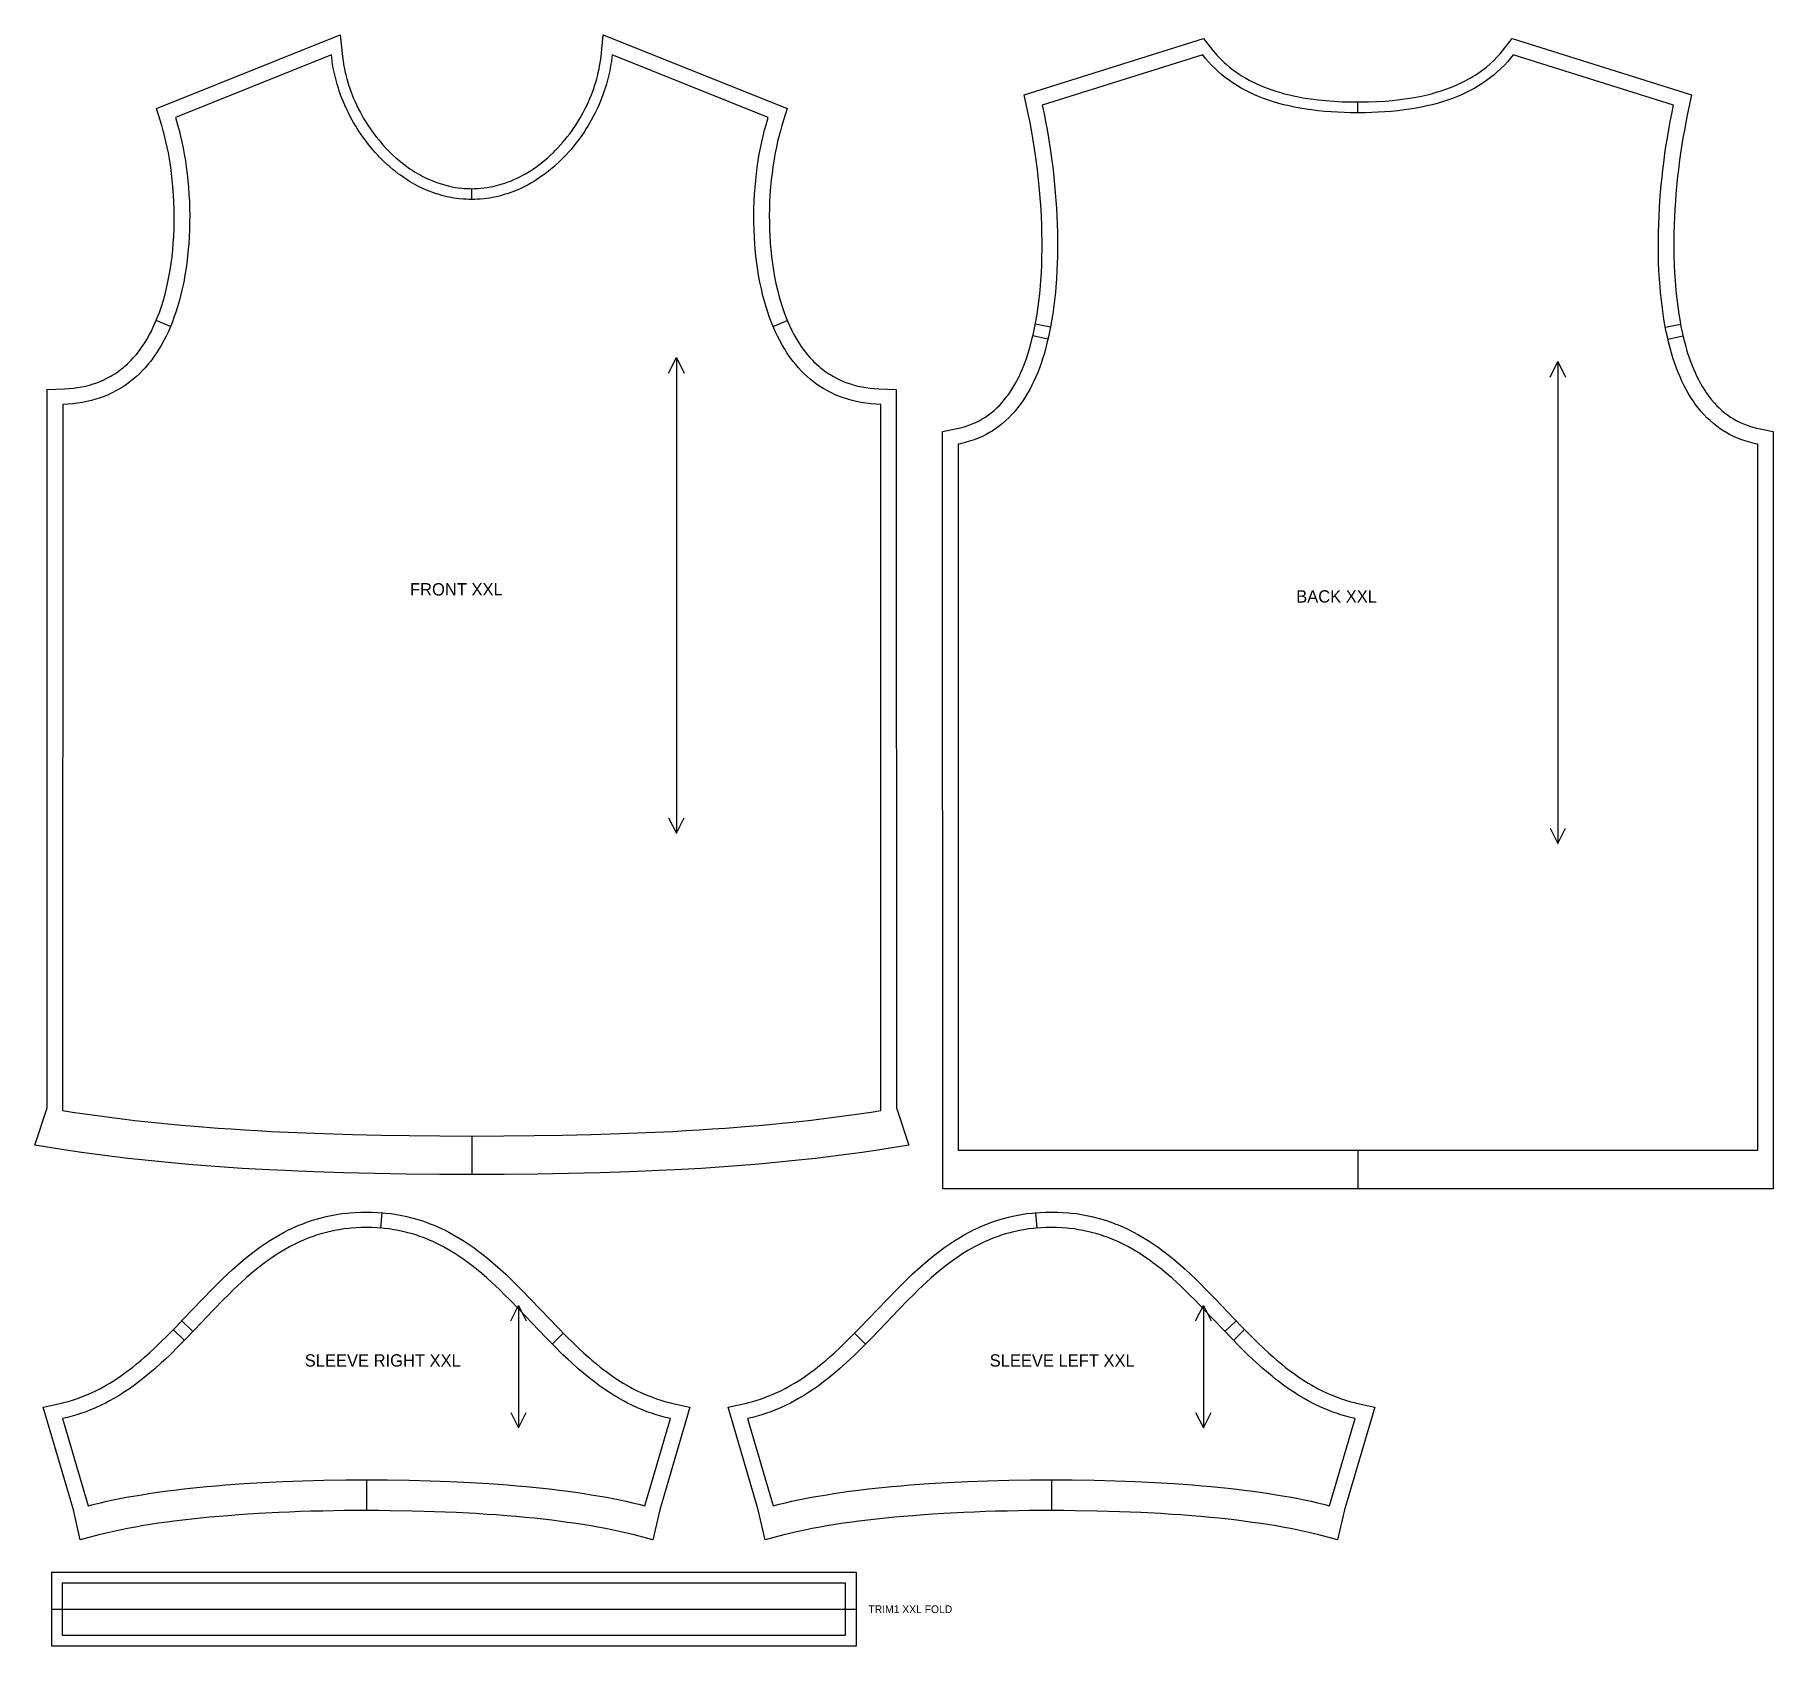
# Model space of a CAD drawing. Extents: x 17 to 1143, y 28 to 1072.
import ezdxf

# ---------------------------------------------------------------- set-up
doc = ezdxf.new("R2010")
doc.units = 0
for name, color, linetype in [('CUT', 7, 'CONTINUOUS'), ('FOLD', 6, 'CONTINUOUS'), ('GRAIN', 3, 'CONTINUOUS'), ('NOTCH', 1, 'CONTINUOUS'), ('SEW', 5, 'CONTINUOUS'), ('TEXT', 2, 'CONTINUOUS')]:
    doc.layers.add(name, color=color, linetype=linetype)

msp = doc.modelspace()

# ---------------------------------------------------------------- linework, layer by layer
at = {"layer": 'CUT'}
for points in [[(300.033, 972.496), (301.664, 972.516), (304.097, 972.624), (305.709, 972.746), (308.113, 973.004), (309.704, 973.224), (312.075, 973.625), (313.645, 973.939), (315.982, 974.479), (317.528, 974.885), (319.829, 975.559), (321.35, 976.053), (323.612, 976.857), (325.107, 977.436), (327.329, 978.365), (329.524, 979.368), (331.693, 980.443), (333.124, 981.199), (335.246, 982.389), (336.645, 983.221), (338.718, 984.523), (340.083, 985.427), (342.103, 986.837), (344.09, 988.308), (346.044, 989.84), (347.327, 990.894), (349.221, 992.522), (351.079, 994.206), (352.898, 995.944), (354.089, 997.132), (355.843, 998.955), (357.555, 1000.828), (359.224, 1002.747), (360.314, 1004.051), (361.91, 1006.044), (363.462, 1008.079), (364.966, 1010.153), (365.943, 1011.557), (367.368, 1013.692), (368.743, 1015.861), (370.068, 1018.062), (372.16, 1021.796), (373.344, 1024.071), (374.474, 1026.371), (375.548, 1028.691), (376.565, 1031.032), (377.524, 1033.39), (378.132, 1034.97), (378.993, 1037.351), (379.793, 1039.744), (380.533, 1042.145), (380.991, 1043.75), (381.626, 1046.162), (382.014, 1047.771), (382.543, 1050.186), (382.859, 1051.796), (383.404, 1055.012), (383.83, 1058.219), (385.244, 1072.228), (504.329, 1024.342), (500.897, 1013.357), (499.942, 1010.05), (499.329, 1007.774), (498.166, 1003.059), (497.353, 999.389), (496.595, 995.612), (495.897, 991.735), (495.064, 986.423), (494.516, 982.341), (494.038, 978.185), (493.632, 973.962), (493.208, 968.24), (492.981, 963.892), (492.834, 959.505), (492.77, 955.086), (492.79, 950.646), (492.897, 946.191), (493.092, 941.732), (493.377, 937.276), (493.754, 932.834), (494.223, 928.413), (494.787, 924.023), (495.447, 919.673), (496.205, 915.372), (497.061, 911.128), (498.016, 906.95), (498.709, 904.206), (499.833, 900.158), (501.059, 896.2), (502.388, 892.338), (503.331, 889.821), (504.833, 886.138), (505.893, 883.748), (507.57, 880.264), (508.746, 878.013), (510.599, 874.746), (511.893, 872.645), (513.924, 869.61), (515.337, 867.666), (517.549, 864.874), (519.084, 863.096), (520.67, 861.386), (521.482, 860.556), (523.144, 858.947), (524.859, 857.407), (525.736, 856.663), (527.532, 855.228), (529.384, 853.862), (531.295, 852.567), (533.265, 851.344), (534.273, 850.759), (536.337, 849.645), (538.467, 848.605), (540.663, 847.641), (542.929, 846.754), (545.267, 845.947), (547.678, 845.221), (550.164, 844.581), (552.727, 844.028), (555.368, 843.565), (558.087, 843.197), (560.887, 842.927), (563.766, 842.758), (575.024, 842.418), (575.065, 376.813), (583.125, 352.798), (564.266, 349.727), (552.819, 347.993), (546.21, 347.058), (537.888, 345.947), (531.185, 345.102), (522.758, 344.099), (515.98, 343.338), (507.468, 342.438), (498.919, 341.592), (490.337, 340.799), (483.452, 340.202), (474.825, 339.5), (466.18, 338.847), (457.521, 338.241), (448.854, 337.68), (440.182, 337.163), (431.51, 336.689), (421.111, 336.173), (412.455, 335.786), (402.088, 335.371), (383.163, 334.742), (372.9, 334.465), (362.692, 334.233), (342.48, 333.89), (320.982, 333.682), (300.038, 333.618), (279.084, 333.682), (257.586, 333.89), (237.374, 334.233), (227.166, 334.465), (216.903, 334.742), (197.978, 335.371), (187.611, 335.786), (178.955, 336.173), (168.555, 336.689), (159.884, 337.163), (151.212, 337.68), (142.544, 338.241), (133.886, 338.847), (125.241, 339.5), (116.614, 340.202), (109.728, 340.799), (101.147, 341.592), (92.597, 342.438), (84.086, 343.338), (77.308, 344.099), (68.88, 345.102), (62.178, 345.947), (53.856, 347.058), (47.247, 347.993), (35.799, 349.727), (16.94, 352.798), (25, 376.813), (25.042, 842.418), (36.299, 842.758), (39.179, 842.927), (41.978, 843.197), (44.698, 843.565), (47.339, 844.028), (49.902, 844.581), (52.388, 845.221), (54.799, 845.947), (57.136, 846.754), (59.402, 847.641), (61.599, 848.605), (63.728, 849.645), (65.792, 850.759), (66.8, 851.344), (68.771, 852.567), (70.681, 853.862), (72.533, 855.228), (74.329, 856.663), (75.207, 857.407), (76.922, 858.947), (78.584, 860.556), (79.396, 861.386), (80.981, 863.096), (82.517, 864.874), (84.728, 867.666), (86.142, 869.61), (88.173, 872.645), (89.467, 874.746), (91.32, 878.013), (92.496, 880.264), (94.173, 883.748), (95.232, 886.138), (96.734, 889.821), (97.678, 892.338), (99.007, 896.2), (100.233, 900.158), (101.357, 904.206), (102.05, 906.95), (103.005, 911.128), (103.861, 915.372), (104.618, 919.673), (105.278, 924.023), (105.842, 928.413), (106.312, 932.834), (106.688, 937.276), (106.973, 941.732), (107.168, 946.191), (107.275, 950.646), (107.296, 955.086), (107.231, 959.505), (107.085, 963.892), (106.858, 968.24), (106.434, 973.962), (106.028, 978.185), (105.55, 982.341), (105.002, 986.423), (104.169, 991.735), (103.47, 995.612), (102.713, 999.389), (101.9, 1003.059), (100.736, 1007.774), (100.123, 1010.05), (99.168, 1013.357), (95.736, 1024.342), (214.821, 1072.228), (216.235, 1058.219), (216.662, 1055.012), (217.206, 1051.796), (217.523, 1050.186), (218.051, 1047.771), (218.439, 1046.162), (219.074, 1043.75), (219.533, 1042.145), (220.272, 1039.744), (221.073, 1037.351), (221.934, 1034.97), (222.541, 1033.39), (223.501, 1031.032), (224.518, 1028.691), (225.592, 1026.371), (226.721, 1024.071), (227.906, 1021.796), (229.998, 1018.062), (231.322, 1015.861), (232.698, 1013.692), (234.122, 1011.557), (235.099, 1010.153), (236.604, 1008.079), (238.155, 1006.044), (239.752, 1004.051), (240.841, 1002.747), (242.511, 1000.828), (244.223, 998.955), (245.976, 997.132), (247.167, 995.944), (248.987, 994.206), (250.844, 992.522), (252.739, 990.894), (254.022, 989.84), (255.975, 988.308), (257.963, 986.837), (259.983, 985.427), (261.348, 984.523), (263.421, 983.221), (264.819, 982.389), (266.941, 981.199), (268.372, 980.443), (270.541, 979.368), (272.002, 978.692), (274.215, 977.737), (275.704, 977.142), (277.959, 976.312), (279.475, 975.802), (281.768, 975.101), (283.309, 974.678), (285.639, 974.11), (287.204, 973.777), (289.569, 973.348), (291.156, 973.109), (293.553, 972.822), (295.161, 972.68), (297.588, 972.542), (299.216, 972.501)], [(874.087, 324.383), (605.131, 324.383), (605.064, 815.099), (614.512, 817.01), (615.812, 817.304), (618.342, 817.967), (619.574, 818.335), (621.972, 819.143), (624.284, 820.043), (626.514, 821.034), (628.666, 822.112), (630.742, 823.277), (632.747, 824.527), (634.682, 825.862), (636.553, 827.281), (638.36, 828.784), (640.106, 830.371), (641.794, 832.041), (643.425, 833.796), (645.001, 835.634), (646.522, 837.556), (647.263, 838.548), (648.704, 840.594), (650.092, 842.722), (651.429, 844.93), (652.713, 847.218), (653.336, 848.391), (654.544, 850.795), (655.7, 853.274), (656.806, 855.827), (657.861, 858.45), (659.35, 862.512), (660.28, 865.301), (661.161, 868.152), (661.994, 871.063), (663.153, 875.533), (663.866, 878.578), (664.849, 883.238), (665.447, 886.4), (666.26, 891.22), (666.747, 894.48), (667.397, 899.431), (667.953, 904.448), (668.418, 909.518), (668.678, 912.923), (668.997, 918.061), (669.231, 923.224), (669.384, 928.402), (669.46, 933.585), (669.46, 938.763), (669.389, 943.924), (669.249, 949.059), (669.043, 954.157), (668.776, 959.209), (668.45, 964.205), (668.069, 969.136), (667.637, 973.992), (666.989, 980.334), (666.454, 984.98), (665.683, 991.012), (665.067, 995.403), (664.206, 1001.066), (663.537, 1005.159), (662.621, 1010.4), (661.692, 1015.377), (660.763, 1020.077), (657.962, 1033.39), (774.132, 1069.807), (779.514, 1062.899), (781.623, 1060.34), (782.93, 1058.865), (784.269, 1057.434), (785.637, 1056.047), (787.507, 1054.265), (788.943, 1052.978), (790.9, 1051.326), (792.905, 1049.747), (794.956, 1048.238), (797.052, 1046.797), (799.192, 1045.424), (801.375, 1044.117), (803.599, 1042.875), (805.864, 1041.695), (808.168, 1040.576), (810.509, 1039.518), (813.486, 1038.278), (815.907, 1037.35), (818.36, 1036.477), (820.845, 1035.659), (823.992, 1034.711), (826.541, 1034.011), (829.762, 1033.206), (832.365, 1032.617), (835.648, 1031.947), (838.295, 1031.462), (841.627, 1030.918), (844.981, 1030.44), (848.352, 1030.026), (853.092, 1029.549), (858.525, 1029.14), (863.959, 1028.866), (869.375, 1028.715), (875.43, 1028.678), (880.827, 1028.758), (886.252, 1028.954), (891.687, 1029.277), (896.438, 1029.674), (901.172, 1030.185), (905.877, 1030.817), (910.542, 1031.579), (915.155, 1032.477), (919.059, 1033.361), (921.633, 1034.011), (923.547, 1034.532), (927.329, 1035.659), (931.044, 1036.907), (934.688, 1038.278), (938.254, 1039.777), (941.737, 1041.409), (943.447, 1042.277), (945.134, 1043.179), (946.799, 1044.117), (948.44, 1045.092), (950.057, 1046.103), (951.65, 1047.151), (954.25, 1048.983), (955.775, 1050.135), (957.274, 1051.326), (959.713, 1053.403), (962.074, 1055.595), (964.355, 1057.906), (966.119, 1059.843), (967.827, 1061.86), (974.042, 1069.807), (1090.211, 1033.39), (1087.411, 1020.077), (1086.481, 1015.377), (1085.552, 1010.4), (1084.637, 1005.159), (1083.967, 1001.066), (1083.107, 995.403), (1082.491, 991.012), (1081.72, 984.98), (1081.185, 980.334), (1080.537, 973.992), (1080.105, 969.136), (1079.724, 964.205), (1079.398, 959.209), (1079.131, 954.157), (1078.925, 949.059), (1078.785, 943.924), (1078.714, 938.763), (1078.714, 933.585), (1078.789, 928.402), (1078.943, 923.224), (1079.177, 918.061), (1079.496, 912.923), (1079.756, 909.518), (1080.22, 904.448), (1080.777, 899.431), (1081.427, 894.48), (1081.914, 891.22), (1082.727, 886.4), (1083.325, 883.238), (1084.308, 878.578), (1085.021, 875.533), (1086.18, 871.063), (1087.013, 868.152), (1087.894, 865.301), (1088.824, 862.512), (1090.313, 858.45), (1091.368, 855.827), (1092.474, 853.274), (1093.63, 850.795), (1094.838, 848.391), (1095.461, 847.218), (1096.745, 844.93), (1098.082, 842.722), (1099.47, 840.594), (1100.911, 838.548), (1101.652, 837.556), (1103.173, 835.634), (1104.748, 833.796), (1106.379, 832.041), (1108.067, 830.371), (1109.814, 828.784), (1111.621, 827.281), (1113.491, 825.862), (1115.427, 824.527), (1117.432, 823.277), (1119.508, 822.112), (1121.66, 821.034), (1123.89, 820.043), (1126.202, 819.143), (1128.6, 818.335), (1129.831, 817.967), (1132.362, 817.304), (1133.662, 817.01), (1143.11, 815.099), (1143.043, 324.383), (878.476, 324.383)], [(231.842, 115.935), (224.789, 115.915), (217.514, 115.854), (203.479, 115.62), (195.678, 115.421), (188.877, 115.208), (181.988, 114.952), (175.024, 114.651), (162.118, 113.977), (155.032, 113.538), (149.118, 113.133), (142.023, 112.596), (136.125, 112.106), (130.249, 111.575), (124.407, 111.003), (118.608, 110.389), (112.861, 109.732), (107.176, 109.03), (102.68, 108.436), (97.131, 107.652), (91.672, 106.822), (86.311, 105.944), (82.099, 105.207), (76.937, 104.243), (72.897, 103.437), (68.941, 102.6), (65.072, 101.732), (58.528, 100.137), (46.438, 96.968), (41.924, 116.46), (22.409, 182.876), (34.277, 185.588), (35.702, 185.935), (38.515, 186.685), (41.281, 187.506), (44, 188.396), (46.676, 189.353), (50.609, 190.913), (53.181, 192.032), (56.967, 193.825), (59.446, 195.095), (63.102, 197.108), (65.498, 198.519), (69.038, 200.735), (72.515, 203.067), (75.935, 205.508), (78.185, 207.193), (80.414, 208.923), (82.622, 210.695), (85.899, 213.428), (88.062, 215.298), (91.277, 218.168), (94.461, 221.112), (97.619, 224.122), (102.835, 229.265), (108.01, 234.538), (113.167, 239.906), (125.601, 252.964), (131.93, 259.468), (135.141, 262.686), (138.391, 265.871), (141.687, 269.016), (145.035, 272.111), (148.441, 275.149), (151.912, 278.122), (155.454, 281.02), (159.075, 283.835), (162.781, 286.557), (165.301, 288.315), (169.163, 290.861), (171.793, 292.493), (175.827, 294.836), (178.577, 296.322), (181.378, 297.745), (182.798, 298.432), (185.678, 299.754), (188.611, 301.004), (190.098, 301.601), (193.112, 302.738), (196.183, 303.795), (197.739, 304.293), (200.894, 305.225), (204.106, 306.071), (205.733, 306.46), (209.03, 307.17), (212.384, 307.786), (215.795, 308.306), (219.262, 308.726), (221.017, 308.899), (224.57, 309.166), (228.178, 309.328), (231.768, 309.383), (235.506, 309.328), (239.114, 309.166), (242.666, 308.899), (244.422, 308.726), (247.889, 308.306), (251.3, 307.786), (254.654, 307.17), (257.951, 306.46), (259.578, 306.071), (262.79, 305.225), (265.945, 304.293), (267.501, 303.795), (270.571, 302.738), (273.586, 301.601), (275.073, 301.004), (278.006, 299.754), (280.886, 298.432), (282.305, 297.745), (285.107, 296.322), (287.857, 294.836), (291.891, 292.493), (294.521, 290.861), (298.383, 288.315), (300.903, 286.557), (304.609, 283.835), (308.23, 281.02), (311.772, 278.122), (315.243, 275.149), (318.649, 272.111), (321.997, 269.016), (325.293, 265.871), (328.543, 262.686), (331.754, 259.468), (338.082, 252.964), (350.517, 239.906), (355.674, 234.538), (360.849, 229.265), (366.065, 224.122), (369.223, 221.112), (372.407, 218.168), (375.622, 215.298), (377.785, 213.428), (381.062, 210.695), (383.27, 208.923), (385.499, 207.193), (387.749, 205.508), (391.169, 203.067), (394.646, 200.735), (398.186, 198.519), (400.582, 197.108), (404.237, 195.095), (406.717, 193.825), (410.503, 192.032), (413.075, 190.913), (417.008, 189.353), (419.684, 188.396), (422.403, 187.506), (425.169, 186.685), (427.982, 185.935), (429.407, 185.588), (441.275, 182.876), (421.76, 116.46), (417.246, 96.968), (405.156, 100.137), (398.612, 101.732), (394.743, 102.6), (390.787, 103.437), (386.747, 104.243), (381.585, 105.207), (377.373, 105.944), (372.012, 106.822), (367.652, 107.49), (362.12, 108.283), (357.636, 108.884), (351.965, 109.595), (346.23, 110.261), (340.44, 110.884), (334.606, 111.464), (328.737, 112.003), (322.842, 112.501), (315.749, 113.047), (309.834, 113.46), (302.745, 113.908), (289.826, 114.597), (282.852, 114.905), (275.949, 115.168), (269.133, 115.389), (261.31, 115.595), (247.227, 115.842), (239.921, 115.909), (232.835, 115.934)], [(675.526, 115.935), (668.473, 115.915), (661.198, 115.854), (647.163, 115.62), (639.362, 115.421), (632.561, 115.208), (625.672, 114.952), (618.708, 114.651), (605.802, 113.977), (598.716, 113.538), (592.802, 113.133), (585.707, 112.596), (579.809, 112.106), (573.933, 111.575), (568.091, 111.003), (562.292, 110.389), (556.545, 109.732), (550.86, 109.03), (546.364, 108.436), (540.815, 107.652), (535.356, 106.822), (529.995, 105.944), (525.783, 105.207), (520.621, 104.243), (516.581, 103.437), (512.625, 102.6), (508.756, 101.732), (502.212, 100.137), (490.122, 96.968), (485.608, 116.46), (466.093, 182.876), (477.961, 185.588), (479.386, 185.935), (482.199, 186.685), (484.964, 187.506), (487.684, 188.396), (490.359, 189.353), (494.293, 190.913), (496.865, 192.032), (500.651, 193.825), (503.13, 195.095), (506.786, 197.108), (509.182, 198.519), (512.722, 200.735), (516.199, 203.067), (519.619, 205.508), (521.869, 207.193), (524.098, 208.923), (526.306, 210.695), (529.583, 213.428), (531.746, 215.298), (534.961, 218.168), (538.145, 221.112), (541.303, 224.122), (546.519, 229.265), (551.694, 234.538), (556.851, 239.906), (569.285, 252.964), (575.613, 259.468), (578.825, 262.686), (582.075, 265.871), (585.371, 269.016), (588.719, 272.111), (592.125, 275.149), (595.596, 278.122), (599.138, 281.02), (602.759, 283.835), (606.464, 286.557), (608.985, 288.315), (612.847, 290.861), (615.477, 292.493), (619.511, 294.836), (622.261, 296.322), (625.062, 297.745), (626.482, 298.432), (629.362, 299.754), (632.295, 301.004), (633.781, 301.601), (636.796, 302.738), (639.867, 303.795), (641.423, 304.293), (644.578, 305.225), (647.79, 306.071), (649.417, 306.46), (652.714, 307.17), (656.068, 307.786), (659.479, 308.306), (662.946, 308.726), (664.701, 308.899), (668.254, 309.166), (671.862, 309.328), (675.451, 309.383), (679.19, 309.328), (682.798, 309.166), (686.35, 308.899), (688.105, 308.726), (691.573, 308.306), (694.984, 307.786), (698.338, 307.17), (701.635, 306.46), (703.262, 306.071), (706.474, 305.225), (709.629, 304.293), (711.185, 303.795), (714.255, 302.738), (717.27, 301.601), (718.757, 301.004), (721.69, 299.754), (724.569, 298.432), (725.989, 297.745), (728.79, 296.322), (731.541, 294.836), (735.575, 292.493), (738.205, 290.861), (742.067, 288.315), (744.587, 286.557), (748.293, 283.835), (751.914, 281.02), (755.456, 278.122), (758.927, 275.149), (762.333, 272.111), (765.681, 269.016), (768.977, 265.871), (772.227, 262.686), (775.438, 259.468), (781.766, 252.964), (794.201, 239.906), (799.358, 234.538), (804.533, 229.265), (809.749, 224.122), (812.907, 221.112), (816.091, 218.168), (819.306, 215.298), (821.469, 213.428), (824.746, 210.695), (826.954, 208.923), (829.183, 207.193), (831.433, 205.508), (834.853, 203.067), (838.33, 200.735), (841.869, 198.519), (844.266, 197.108), (847.921, 195.095), (850.401, 193.825), (854.187, 192.032), (856.759, 190.913), (860.692, 189.353), (863.368, 188.396), (866.087, 187.506), (868.853, 186.685), (871.666, 185.935), (873.09, 185.588), (884.959, 182.876), (865.444, 116.46), (860.93, 96.968), (848.84, 100.137), (842.296, 101.732), (838.427, 102.6), (834.471, 103.437), (830.43, 104.243), (825.269, 105.207), (821.057, 105.944), (815.696, 106.822), (811.336, 107.49), (805.804, 108.283), (801.32, 108.884), (795.649, 109.595), (789.914, 110.261), (784.124, 110.884), (778.29, 111.464), (772.42, 112.003), (766.526, 112.501), (759.433, 113.047), (753.518, 113.46), (746.429, 113.908), (733.51, 114.597), (726.536, 114.905), (719.633, 115.168), (712.817, 115.389), (704.994, 115.595), (690.911, 115.842), (683.605, 115.909), (676.519, 115.934)], [(28, 76), (549, 76), (549, 28), (28, 28)]]:
    msp.add_lwpolyline(points, close=True, dxfattribs=at)
at = {"layer": 'FOLD'}
msp.add_lwpolyline([(28, 52), (549, 52)], dxfattribs=at)
at = {"layer": 'GRAIN'}
for points in [[(427.549, 853), (432.549, 863), (437.549, 853)], [(432.549, 863), (432.549, 554.767)], [(998.598, 850.414), (1003.598, 860.414), (1008.598, 850.414)], [(1003.598, 860.414), (1003.598, 548.117)], [(427.549, 564.767), (432.549, 554.767), (437.549, 564.767)], [(998.598, 558.117), (1003.598, 548.117), (1008.598, 558.117)], [(325.263, 238.876), (330.263, 248.876), (335.263, 238.876)], [(330.263, 248.876), (330.263, 169.507)], [(768.947, 238.876), (773.947, 248.876), (778.947, 238.876)], [(773.947, 248.876), (773.947, 169.507)], [(325.263, 179.507), (330.263, 169.507), (335.263, 179.507)], [(768.947, 179.507), (773.947, 169.507), (778.947, 179.507)]]:
    msp.add_lwpolyline(points, dxfattribs=at)
at = {"layer": 'NOTCH'}
for points in [[(874.087, 1021.675), (874.079, 1028.675)], [(300.033, 965.495), (299.988, 972.495)], [(104.873, 883.264), (95.658, 887.149)], [(495.193, 883.264), (504.407, 887.149)], [(674.936, 882.731), (665.118, 884.629)], [(1073.238, 882.731), (1083.056, 884.629)], [(673.283, 874.904), (663.536, 877.14)], [(1074.891, 874.904), (1084.638, 877.14)], [(300.033, 358.618), (300.038, 333.618)], [(874.087, 349.383), (874.087, 324.383)], [(241.095, 298.995), (241.921, 308.961)], [(666.273, 298.995), (665.447, 308.961)], [(119.41, 231.965), (112.179, 238.871)], [(787.957, 231.965), (795.189, 238.871)], [(113.857, 226.206), (106.7, 233.191)], [(352.216, 223.771), (359.334, 230.794)], [(555.152, 223.771), (548.034, 230.794)], [(793.511, 226.206), (800.668, 233.191)], [(231.842, 135.935), (231.834, 115.935)], [(675.526, 135.935), (675.518, 115.935)]]:
    msp.add_lwpolyline(points, dxfattribs=at)
at = {"layer": 'SEW'}
for points in [[(300.033, 358.618), (320.827, 358.681), (340.492, 358.866), (358.817, 359.16), (377.352, 359.589), (396.036, 360.167), (413.101, 360.837), (430.203, 361.655), (438.756, 362.123), (447.304, 362.632), (455.842, 363.185), (464.366, 363.781), (479.658, 364.972), (488.116, 365.7), (494.858, 366.319), (503.25, 367.138), (509.933, 367.831), (518.241, 368.745), (524.847, 369.516), (531.414, 370.323), (537.936, 371.167), (546.021, 372.274), (552.43, 373.203), (558.779, 374.171), (565.066, 375.179), (565.025, 832.716), (561.732, 832.847), (558.516, 833.096), (555.376, 833.46), (552.313, 833.935), (549.326, 834.518), (546.416, 835.207), (543.582, 835.997), (540.825, 836.888), (538.143, 837.875), (535.536, 838.957), (533.004, 840.13), (530.547, 841.394), (528.162, 842.744), (525.851, 844.179), (523.611, 845.697), (521.442, 847.296), (519.343, 848.974), (517.313, 850.728), (515.352, 852.556), (513.458, 854.458), (511.631, 856.429), (509.869, 858.469), (508.172, 860.576), (507.347, 861.653), (505.744, 863.856), (504.204, 866.12), (502.725, 868.444), (501.306, 870.825), (499.289, 874.5), (498.017, 877.016), (496.801, 879.583), (495.643, 882.197), (494.008, 886.205), (492.986, 888.931), (491.553, 893.095), (490.663, 895.919), (489.424, 900.219), (488.661, 903.126), (487.61, 907.541), (486.668, 912.015), (485.834, 916.539), (485.336, 919.58), (484.675, 924.171), (484.116, 928.791), (483.657, 933.433), (483.405, 936.536), (483.107, 941.195), (482.903, 945.853), (482.791, 950.503), (482.77, 955.136), (482.837, 959.745), (482.99, 964.321), (483.227, 968.855), (483.545, 973.342), (483.943, 977.772), (484.418, 982.138), (484.967, 986.433), (485.587, 990.649), (486.276, 994.779), (487.03, 998.817), (487.847, 1002.755), (488.723, 1006.586), (489.655, 1010.306), (490.639, 1013.906), (492.024, 1018.512), (390.966, 1059.149), (390.785, 1057.423), (390.452, 1054.83), (390.191, 1053.101), (389.739, 1050.507), (389.4, 1048.778), (388.833, 1046.188), (388.417, 1044.464), (387.738, 1041.883), (387.247, 1040.168), (386.458, 1037.603), (385.895, 1035.899), (384.999, 1033.356), (384.366, 1031.669), (383.364, 1029.152), (382.302, 1026.654), (381.179, 1024.178), (379.998, 1021.724), (378.758, 1019.296), (377.46, 1016.895), (376.564, 1015.31), (375.174, 1012.959), (374.217, 1011.409), (372.736, 1009.114), (371.72, 1007.603), (370.152, 1005.369), (368.533, 1003.174), (366.864, 1001.021), (365.723, 999.609), (363.972, 997.529), (362.779, 996.168), (360.949, 994.167), (359.704, 992.861), (357.798, 990.945), (356.503, 989.697), (354.524, 987.871), (353.181, 986.685), (351.131, 984.955), (349.741, 983.834), (347.623, 982.204), (346.189, 981.153), (344.005, 979.63), (342.528, 978.651), (340.281, 977.239), (338.763, 976.337), (336.456, 975.043), (334.898, 974.22), (331.738, 972.674), (329.329, 971.605), (327.705, 970.935), (325.243, 969.998), (323.584, 969.419), (321.072, 968.62), (319.381, 968.135), (317.678, 967.688), (315.963, 967.281), (313.367, 966.745), (311.623, 966.439), (309.868, 966.175), (308.102, 965.953), (305.434, 965.7), (303.643, 965.587), (301.842, 965.518), (300.033, 965.495), (298.223, 965.518), (296.423, 965.587), (294.632, 965.7), (291.964, 965.953), (290.198, 966.175), (288.443, 966.439), (286.698, 966.745), (284.103, 967.281), (282.388, 967.688), (280.684, 968.135), (278.993, 968.62), (276.481, 969.419), (274.823, 969.998), (272.361, 970.935), (270.737, 971.605), (268.328, 972.674), (265.167, 974.22), (263.61, 975.043), (261.302, 976.337), (259.784, 977.239), (257.538, 978.651), (256.061, 979.63), (253.877, 981.153), (252.443, 982.204), (250.325, 983.834), (248.935, 984.955), (246.885, 986.685), (245.542, 987.871), (243.563, 989.697), (242.267, 990.945), (240.362, 992.861), (239.116, 994.167), (237.287, 996.168), (236.093, 997.529), (234.342, 999.609), (233.202, 1001.021), (231.533, 1003.174), (229.913, 1005.369), (228.346, 1007.603), (227.329, 1009.114), (225.849, 1011.409), (224.891, 1012.959), (223.501, 1015.31), (222.605, 1016.895), (221.308, 1019.296), (220.068, 1021.724), (218.886, 1024.178), (217.764, 1026.654), (216.701, 1029.152), (215.7, 1031.669), (215.067, 1033.356), (214.17, 1035.899), (213.608, 1037.603), (212.818, 1040.168), (212.328, 1041.883), (211.648, 1044.464), (211.233, 1046.188), (210.666, 1048.778), (210.326, 1050.507), (209.875, 1053.101), (209.613, 1054.83), (209.281, 1057.423), (209.099, 1059.149), (108.041, 1018.512), (109.427, 1013.906), (110.41, 1010.306), (111.342, 1006.586), (112.218, 1002.755), (113.035, 998.817), (113.79, 994.779), (114.479, 990.649), (115.099, 986.433), (115.648, 982.138), (116.122, 977.772), (116.52, 973.342), (116.839, 968.855), (117.076, 964.321), (117.229, 959.745), (117.295, 955.136), (117.274, 950.503), (117.163, 945.853), (116.959, 941.195), (116.661, 936.536), (116.409, 933.433), (115.949, 928.791), (115.39, 924.171), (114.73, 919.58), (114.232, 916.539), (113.397, 912.015), (112.456, 907.541), (111.404, 903.126), (110.642, 900.219), (109.403, 895.919), (108.513, 893.095), (107.08, 888.931), (106.058, 886.205), (104.423, 882.197), (103.264, 879.583), (102.049, 877.016), (100.777, 874.5), (98.759, 870.825), (97.34, 868.444), (95.861, 866.12), (94.321, 863.856), (92.719, 861.653), (91.894, 860.576), (90.196, 858.469), (88.434, 856.429), (86.607, 854.458), (84.713, 852.556), (82.752, 850.728), (80.723, 848.974), (78.624, 847.296), (76.455, 845.697), (74.215, 844.179), (71.903, 842.744), (69.519, 841.394), (67.061, 840.13), (64.529, 838.957), (61.923, 837.875), (59.241, 836.888), (56.483, 835.997), (53.65, 835.207), (50.74, 834.518), (47.753, 833.935), (44.69, 833.46), (41.55, 833.096), (38.333, 832.847), (35.041, 832.716), (35, 375.179), (41.286, 374.171), (47.636, 373.203), (54.044, 372.274), (62.129, 371.167), (68.652, 370.323), (75.218, 369.516), (81.825, 368.745), (90.133, 367.831), (96.815, 367.138), (105.208, 366.319), (111.95, 365.7), (120.408, 364.972), (135.699, 363.781), (144.224, 363.185), (152.762, 362.632), (161.31, 362.123), (169.863, 361.655), (186.964, 360.837), (204.03, 360.167), (222.713, 359.589), (241.249, 359.16), (259.574, 358.866), (279.239, 358.681)], [(874.087, 349.383), (1133.039, 349.383), (1133.108, 806.919), (1131.566, 807.232), (1128.55, 807.95), (1125.626, 808.788), (1122.791, 809.743), (1120.046, 810.812), (1117.389, 811.992), (1114.82, 813.279), (1112.338, 814.672), (1111.129, 815.406), (1108.775, 816.951), (1106.504, 818.594), (1104.316, 820.333), (1102.209, 822.165), (1100.182, 824.088), (1098.233, 826.099), (1096.361, 828.197), (1094.565, 830.378), (1092.843, 832.641), (1091.193, 834.982), (1089.615, 837.401), (1088.106, 839.894), (1086.665, 842.46), (1085.291, 845.095), (1083.983, 847.798), (1082.739, 850.566), (1081.557, 853.397), (1080.436, 856.289), (1079.375, 859.238), (1078.373, 862.243), (1077.428, 865.301), (1076.538, 868.41), (1075.306, 873.162), (1074.551, 876.386), (1073.848, 879.651), (1073.195, 882.955), (1072.307, 887.978), (1071.775, 891.367), (1071.063, 896.505), (1070.645, 899.963), (1070.1, 905.189), (1069.79, 908.697), (1069.401, 913.986), (1069.101, 919.299), (1068.888, 924.627), (1068.792, 928.182), (1068.714, 933.513), (1068.714, 938.832), (1068.787, 944.13), (1068.931, 949.397), (1069.142, 954.623), (1069.416, 959.8), (1069.749, 964.916), (1070.139, 969.964), (1070.581, 974.934), (1071.071, 979.818), (1071.605, 984.605), (1072.179, 989.289), (1072.997, 995.357), (1073.646, 999.766), (1074.546, 1005.44), (1075.476, 1010.864), (1076.424, 1016.021), (1077.375, 1020.895), (1078.547, 1026.567), (974.612, 1059.149), (972.787, 1056.872), (970.9, 1054.684), (968.952, 1052.584), (966.437, 1050.079), (964.363, 1048.171), (962.237, 1046.345), (960.061, 1044.601), (957.274, 1042.533), (954.994, 1040.965), (952.082, 1039.113), (949.706, 1037.715), (946.681, 1036.069), (944.22, 1034.831), (941.094, 1033.379), (938.556, 1032.293), (935.34, 1031.025), (932.08, 1029.854), (928.777, 1028.778), (925.437, 1027.792), (922.063, 1026.893), (918.659, 1026.078), (915.227, 1025.345), (911.773, 1024.688), (907.603, 1023.998), (904.112, 1023.501), (899.91, 1022.993), (895.699, 1022.576), (891.488, 1022.245), (887.283, 1021.996), (883.091, 1021.821), (878.919, 1021.716), (874.087, 1021.675), (869.255, 1021.716), (865.083, 1021.821), (860.891, 1021.996), (856.686, 1022.245), (852.475, 1022.576), (848.264, 1022.993), (844.062, 1023.501), (840.571, 1023.998), (836.401, 1024.688), (832.947, 1025.345), (829.515, 1026.078), (826.111, 1026.893), (822.736, 1027.792), (819.396, 1028.778), (816.094, 1029.854), (812.834, 1031.025), (809.618, 1032.293), (807.08, 1033.379), (803.954, 1034.831), (801.493, 1036.069), (798.468, 1037.715), (796.092, 1039.113), (793.18, 1040.965), (790.9, 1042.533), (788.113, 1044.601), (785.937, 1046.345), (783.811, 1048.171), (781.737, 1050.079), (779.222, 1052.584), (777.274, 1054.684), (775.386, 1056.872), (773.562, 1059.149), (669.627, 1026.567), (670.799, 1020.895), (671.75, 1016.021), (672.698, 1010.864), (673.628, 1005.44), (674.528, 999.766), (675.176, 995.357), (675.995, 989.289), (676.569, 984.605), (677.103, 979.818), (677.593, 974.934), (678.035, 969.964), (678.424, 964.916), (678.758, 959.8), (679.032, 954.623), (679.243, 949.397), (679.387, 944.13), (679.46, 938.832), (679.46, 933.513), (679.382, 928.182), (679.286, 924.627), (679.072, 919.299), (678.773, 913.986), (678.384, 908.697), (678.074, 905.189), (677.529, 899.963), (677.111, 896.505), (676.399, 891.367), (675.867, 887.978), (674.979, 882.955), (674.326, 879.651), (673.623, 876.386), (672.868, 873.162), (671.636, 868.41), (670.746, 865.301), (669.801, 862.243), (668.799, 859.238), (667.738, 856.289), (666.617, 853.397), (665.435, 850.566), (664.191, 847.798), (662.882, 845.095), (661.509, 842.46), (660.068, 839.894), (658.559, 837.401), (656.981, 834.982), (655.331, 832.641), (653.609, 830.378), (651.813, 828.197), (649.941, 826.099), (647.992, 824.088), (645.965, 822.165), (643.858, 820.333), (641.67, 818.594), (639.399, 816.951), (637.045, 815.406), (635.836, 814.672), (633.354, 813.279), (630.785, 811.992), (628.128, 810.812), (625.383, 809.743), (622.548, 808.788), (619.623, 807.95), (616.608, 807.232), (615.066, 806.919), (615.135, 349.383)], [(231.842, 135.935), (245.326, 135.865), (259.532, 135.639), (273.175, 135.273), (286.032, 134.789), (299.13, 134.147), (311.166, 133.416), (323.249, 132.533), (329.286, 132.031), (335.307, 131.487), (346.075, 130.399), (352.004, 129.731), (356.711, 129.163), (362.542, 128.41), (367.161, 127.772), (372.869, 126.929), (377.377, 126.217), (382.933, 125.281), (387.31, 124.492), (391.623, 123.669), (395.867, 122.81), (400.038, 121.914), (404.134, 120.981), (408.15, 120.01), (412.084, 119), (428.684, 175.496), (425.545, 176.237), (422.459, 177.059), (419.425, 177.959), (416.442, 178.936), (413.511, 179.985), (410.628, 181.106), (407.794, 182.295), (403.632, 184.202), (400.913, 185.553), (398.239, 186.964), (395.607, 188.433), (391.736, 190.741), (389.205, 192.345), (385.476, 194.845), (383.035, 196.571), (379.435, 199.242), (377.074, 201.074), (374.743, 202.944), (372.439, 204.852), (369.033, 207.776), (364.574, 211.78), (362.377, 213.823), (359.116, 216.931), (353.764, 222.209), (348.493, 227.578), (343.282, 233.003), (330.872, 246.035), (324.641, 252.439), (321.502, 255.585), (318.339, 258.685), (315.148, 261.729), (313.002, 263.724), (309.752, 266.66), (306.459, 269.521), (303.117, 272.298), (300.86, 274.1), (297.425, 276.722), (295.1, 278.413), (291.556, 280.858), (289.154, 282.424), (285.485, 284.671), (281.733, 286.79), (277.893, 288.772), (275.281, 290.013), (272.626, 291.188), (271.281, 291.75), (268.558, 292.822), (265.787, 293.821), (264.384, 294.293), (261.54, 295.18), (258.645, 295.989), (257.178, 296.363), (254.205, 297.051), (251.178, 297.655), (249.644, 297.924), (246.534, 298.398), (243.369, 298.782), (241.765, 298.94), (238.515, 299.184), (235.207, 299.333), (231.842, 299.383), (228.477, 299.333), (225.169, 299.184), (221.919, 298.94), (220.315, 298.782), (217.15, 298.398), (214.04, 297.924), (212.506, 297.655), (209.479, 297.051), (206.506, 296.363), (205.039, 295.989), (202.144, 295.18), (199.3, 294.293), (197.897, 293.821), (195.126, 292.822), (192.403, 291.75), (191.058, 291.188), (188.403, 290.013), (185.791, 288.772), (181.951, 286.79), (178.199, 284.671), (174.53, 282.424), (172.128, 280.858), (168.584, 278.413), (166.259, 276.722), (162.824, 274.1), (160.567, 272.298), (157.225, 269.521), (153.932, 266.66), (150.682, 263.724), (148.536, 261.729), (145.345, 258.685), (142.182, 255.585), (139.043, 252.439), (132.812, 246.035), (120.402, 233.003), (115.19, 227.578), (109.92, 222.209), (104.568, 216.931), (101.307, 213.823), (99.11, 211.78), (94.651, 207.776), (91.245, 204.852), (88.941, 202.944), (86.61, 201.074), (84.249, 199.242), (80.649, 196.571), (78.208, 194.845), (74.479, 192.345), (71.948, 190.741), (68.076, 188.433), (65.445, 186.964), (62.77, 185.553), (60.052, 184.202), (55.89, 182.295), (53.056, 181.106), (50.173, 179.985), (47.241, 178.936), (44.259, 177.959), (41.225, 177.059), (38.139, 176.237), (35, 175.496), (51.6, 119), (55.534, 120.01), (59.55, 120.981), (63.646, 121.914), (67.817, 122.81), (72.061, 123.669), (76.374, 124.492), (80.751, 125.281), (86.307, 126.217), (90.815, 126.929), (96.523, 127.772), (101.142, 128.41), (106.973, 129.163), (111.68, 129.731), (117.609, 130.399), (128.377, 131.487), (134.398, 132.031), (140.435, 132.533), (152.518, 133.416), (164.554, 134.147), (177.652, 134.789), (190.509, 135.273), (204.152, 135.639), (218.358, 135.865)], [(675.526, 135.935), (689.009, 135.865), (703.216, 135.639), (716.859, 135.273), (729.716, 134.789), (742.814, 134.147), (754.85, 133.416), (766.933, 132.533), (772.97, 132.031), (778.991, 131.487), (789.759, 130.399), (795.687, 129.731), (800.394, 129.163), (806.226, 128.41), (810.845, 127.772), (816.552, 126.929), (821.061, 126.217), (826.617, 125.281), (830.994, 124.492), (835.307, 123.669), (839.55, 122.81), (843.722, 121.914), (847.818, 120.981), (851.834, 120.01), (855.768, 119), (872.368, 175.496), (869.229, 176.237), (866.143, 177.059), (863.109, 177.959), (860.126, 178.936), (857.195, 179.985), (854.312, 181.106), (851.478, 182.295), (847.316, 184.202), (844.597, 185.553), (841.923, 186.964), (839.291, 188.433), (835.42, 190.741), (832.889, 192.345), (829.16, 194.845), (826.719, 196.571), (823.119, 199.242), (820.758, 201.074), (818.427, 202.944), (816.123, 204.852), (812.717, 207.776), (808.258, 211.78), (806.06, 213.823), (802.8, 216.931), (797.448, 222.209), (792.177, 227.578), (786.966, 233.003), (774.556, 246.035), (768.325, 252.439), (765.186, 255.585), (762.023, 258.685), (758.832, 261.729), (756.686, 263.724), (753.436, 266.66), (750.143, 269.521), (746.801, 272.298), (744.544, 274.1), (741.109, 276.722), (738.784, 278.413), (735.24, 280.858), (732.837, 282.424), (729.169, 284.671), (725.417, 286.79), (721.577, 288.772), (718.965, 290.013), (716.31, 291.188), (714.965, 291.75), (712.242, 292.822), (709.471, 293.821), (708.068, 294.293), (705.224, 295.18), (702.329, 295.989), (700.862, 296.363), (697.889, 297.051), (694.861, 297.655), (693.328, 297.924), (690.218, 298.398), (687.053, 298.782), (685.449, 298.94), (682.198, 299.184), (678.891, 299.333), (675.526, 299.383), (672.161, 299.333), (668.853, 299.184), (665.603, 298.94), (663.999, 298.782), (660.834, 298.398), (657.724, 297.924), (656.19, 297.655), (653.163, 297.051), (650.19, 296.363), (648.723, 295.989), (645.828, 295.18), (642.984, 294.293), (641.58, 293.821), (638.81, 292.822), (636.087, 291.75), (634.742, 291.188), (632.087, 290.013), (629.475, 288.772), (625.635, 286.79), (621.883, 284.671), (618.214, 282.424), (615.811, 280.858), (612.268, 278.413), (609.943, 276.722), (606.508, 274.1), (604.251, 272.298), (600.909, 269.521), (597.616, 266.66), (594.365, 263.724), (592.22, 261.729), (589.029, 258.685), (585.866, 255.585), (582.727, 252.439), (576.496, 246.035), (564.086, 233.003), (558.874, 227.578), (553.604, 222.209), (548.252, 216.931), (544.991, 213.823), (542.794, 211.78), (538.335, 207.776), (534.928, 204.852), (532.625, 202.944), (530.294, 201.074), (527.933, 199.242), (524.333, 196.571), (521.891, 194.845), (518.163, 192.345), (515.631, 190.741), (511.76, 188.433), (509.129, 186.964), (506.454, 185.553), (503.736, 184.202), (499.574, 182.295), (496.74, 181.106), (493.857, 179.985), (490.925, 178.936), (487.943, 177.959), (484.909, 177.059), (481.823, 176.237), (478.684, 175.496), (495.284, 119), (499.218, 120.01), (503.234, 120.981), (507.33, 121.914), (511.501, 122.81), (515.745, 123.669), (520.058, 124.492), (524.435, 125.281), (529.991, 126.217), (534.499, 126.929), (540.207, 127.772), (544.825, 128.41), (550.657, 129.163), (555.364, 129.731), (561.293, 130.399), (572.061, 131.487), (578.082, 132.031), (584.119, 132.533), (596.202, 133.416), (608.238, 134.147), (621.336, 134.789), (634.193, 135.273), (647.836, 135.639), (662.042, 135.865)], [(35, 69), (542, 69), (542, 35), (35, 35)]]:
    msp.add_lwpolyline(points, close=True, dxfattribs=at)

# ---------------------------------------------------------------- texts
at = {"layer": 'TEXT'}
for s, height, p in [('FRONT XXL', 8, (260.03, 708.88)), ('BACK XXL', 8, (834.09, 704.27)), ('SLEEVE RIGHT XXL', 8, (191.84, 209.19)), ('SLEEVE LEFT XXL', 8, (635.53, 209.19)), ('TRIM1 XXL FOLD', 5, (557, 49.5))]:
    msp.add_text(s, height=height, dxfattribs=at).set_placement(p)

doc.saveas('drawing.dxf')
